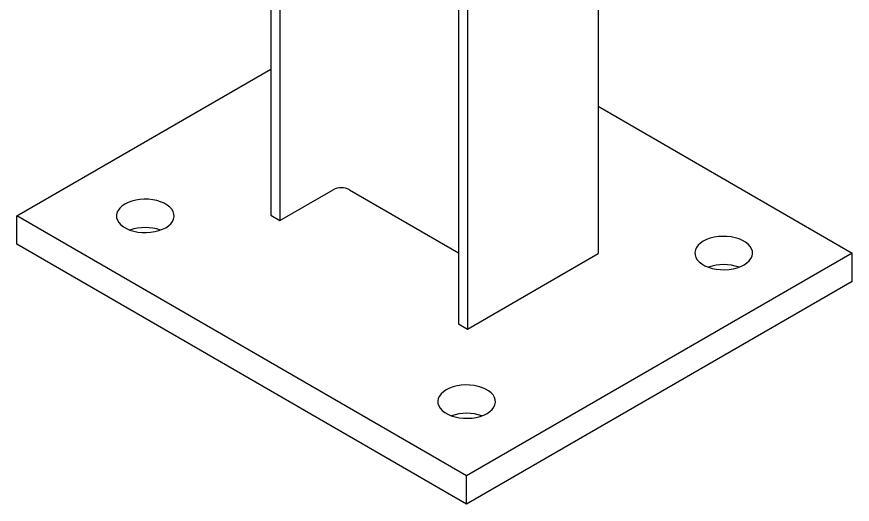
# Model space of a CAD drawing. Header units: millimetres. Extents: x 1293 to 41893, y 1011 to 26911.
# Drawn here: x 8665.9 to 8972.3, y 18651.5 to 18830.1 of the extents above; entities that cross this region are included whole.
import ezdxf

# ---------------------------------------------------------------- set-up
doc = ezdxf.new("R2010")
doc.units = ezdxf.units.MM
doc.header["$LTSCALE"] = 50

msp = doc.modelspace()

# ---------------------------------------------------------------- linework, layer by layer
at = {"color": 7, "linetype": 'Continuous', "lineweight": 25}
for p, q in [((8759.0347847, 19687.8320528), (8759.0347847, 18757.3554561)), ((8762.3874136, 19685.8966213), (8762.3874136, 18755.4200246)), ((8879.1307432, 19674.0075421), (8879.1307432, 18743.3235778)), ((8827.8834149, 19648.0865846), (8827.8834149, 18717.6099879)), ((8831.2360439, 19646.3585207), (8831.2360439, 18715.6745564)), ((8665.8762947, 18757.1429179), (8759.0347847, 18810.9221694)), ((8879.1307432, 18797.3153676), (8972.2892332, 18743.536116)), ((8762.3874136, 18755.4200246), (8781.964372, 18766.7215621)), ((8787.9512094, 18766.7215621), (8827.8834149, 18743.6691905)), ((8830.8678769, 18661.8953048), (8665.8762947, 18757.1429179)), ((8665.8762947, 18746.7728496), (8665.8762947, 18757.1429179)), ((8759.0347847, 18757.3554561), (8762.3874136, 18755.4200246)), ((8830.8678769, 18651.5252365), (8665.8762947, 18746.7728496)), ((8972.2892332, 18743.536116), (8830.8678769, 18661.8953048)), ((8831.2360439, 18715.6745564), (8879.1307432, 18743.3235778)), ((8972.2892332, 18733.1660477), (8972.2892332, 18743.536116)), ((8972.2892332, 18733.1660477), (8830.8678769, 18651.5252365)), ((8827.8834149, 18717.6099879), (8831.2360439, 18715.6745564)), ((8830.8678769, 18651.5252365), (8830.8678769, 18661.8953048))]:
    msp.add_line(p, q, dxfattribs=at)
at = {"color": 7, "linetype": 'Continuous', "lineweight": 25, "flags": 128}
for points in [[(8705.5332, 18761.4630775), (8704.5014202, 18760.7709385), (8703.6598588, 18759.9977555), (8703.0273148, 18759.1608002), (8702.6179182, 18758.2787687), (8702.4408143, 18757.3713642), (8702.4999592, 18756.4588565), (8702.7940317, 18755.5616297), (8703.3164629, 18754.6997262), (8704.0555823, 18753.8923996), (8704.9948793, 18753.1576842), (8706.1133716, 18752.5119924), (8707.3860739, 18751.9697477), (8708.7845562, 18751.5430632), (8710.2775785, 18751.2414701), (8711.8317894, 18751.0717056), (8713.4124702, 18751.037562), (8714.9843113, 18751.1398019), (8716.5122001, 18751.3761416), (8717.9620064, 18751.7413014), (8719.3013437, 18752.2271245), (8720.5002935, 18752.8227583), (8721.5320732, 18753.5148973), (8722.3736347, 18754.2880802), (8723.0061787, 18755.1250356), (8723.4155752, 18756.0070671), (8723.5926792, 18756.9144716), (8723.5335343, 18757.8269792), (8723.2394617, 18758.724206), (8722.7170306, 18759.5861095), (8721.9779112, 18760.3934361), (8721.0386141, 18761.1281515), (8719.9201218, 18761.7738433), (8718.6474196, 18762.316088), (8717.2489373, 18762.7427726), (8715.755915, 18763.0443656), (8714.2017041, 18763.2141301), (8712.6210233, 18763.2482737), (8711.0491822, 18763.1460338), (8709.5212933, 18762.9096942), (8708.0714871, 18762.5445343), (8706.7321498, 18762.0587112), (8705.5332, 18761.4630775)], [(8917.6652343, 18747.8562756), (8916.6334546, 18747.1641366), (8915.7918932, 18746.3909536), (8915.1593492, 18745.5539983), (8914.7499526, 18744.6719668), (8914.5728486, 18743.7645623), (8914.6319935, 18742.8520547), (8914.9260661, 18741.9548278), (8915.4484972, 18741.0929244), (8916.1876167, 18740.2855978), (8917.1269137, 18739.5508824), (8918.245406, 18738.9051905), (8919.5181083, 18738.3629459), (8920.9165905, 18737.9362613), (8922.4096129, 18737.6346683), (8923.9638237, 18737.4649038), (8925.5445046, 18737.4307602), (8927.1163456, 18737.5330001), (8928.6442345, 18737.7693397), (8930.0940407, 18738.1344996), (8931.4333781, 18738.6203226), (8932.6323279, 18739.2159564), (8933.6641076, 18739.9080954), (8934.505669, 18740.6812784), (8935.138213, 18741.5182337), (8935.5476096, 18742.4002652), (8935.7247136, 18743.3076697), (8935.6655687, 18744.2201773), (8935.3714961, 18745.1174042), (8934.849065, 18745.9793076), (8934.1099455, 18746.7866342), (8933.1706485, 18747.5213496), (8932.0521562, 18748.1670415), (8930.7794539, 18748.7092861), (8929.3809717, 18749.1359707), (8927.8879493, 18749.4375638), (8926.3337385, 18749.6073282), (8924.7530576, 18749.6414719), (8923.1812166, 18749.5392319), (8921.6533277, 18749.3028923), (8920.2035214, 18748.9377324), (8918.8641841, 18748.4519094), (8917.6652343, 18747.8562756)], [(8823.3843302, 18693.4290681), (8822.3525504, 18692.7369292), (8821.510989, 18691.9637462), (8820.878445, 18691.1267908), (8820.4690484, 18690.2447594), (8820.2919445, 18689.3373548), (8820.3510894, 18688.4248472), (8820.6451619, 18687.5276204), (8821.1675931, 18686.6657169), (8821.9067125, 18685.8583903), (8822.8460095, 18685.1236749), (8823.9645018, 18684.4779831), (8825.2372041, 18683.9357384), (8826.6356863, 18683.5090539), (8828.1287087, 18683.2074608), (8829.6829196, 18683.0376963), (8831.2636004, 18683.0035527), (8832.8354414, 18683.1057926), (8834.3633303, 18683.3421323), (8835.8131366, 18683.7072921), (8837.1524739, 18684.1931152), (8838.3514237, 18684.788749), (8839.3832034, 18685.4808879), (8840.2247649, 18686.2540709), (8840.8573089, 18687.0910262), (8841.2667054, 18687.9730577), (8841.4438094, 18688.8804622), (8841.3846645, 18689.7929699), (8841.0905919, 18690.6901967), (8840.5681608, 18691.5521002), (8839.8290414, 18692.3594268), (8838.8897443, 18693.0941422), (8837.771252, 18693.739834), (8836.4985497, 18694.2820787), (8835.1000675, 18694.7087632), (8833.6070452, 18695.0103563), (8832.0528343, 18695.1801208), (8830.4721535, 18695.2142644), (8828.9003124, 18695.1120245), (8827.3724235, 18694.8756848), (8825.9226173, 18694.510525), (8824.58328, 18694.0247019), (8823.3843302, 18693.4290681)]]:
    msp.add_lwpolyline(points, dxfattribs=at)
at = {"color": 7, "linetype": 'Continuous', "lineweight": 25}
for centre, radius, start, end in [((8784.9577907, 18760.9442852), 6.5067261, 62.609672237, 117.390327763), ((8713.0167467, 18735.6596769), 17.2327383, 71.044295641, 108.955704359), ((8925.1487811, 18722.0528751), 17.2327383, 71.044295635, 108.955704365), ((8830.8678769, 18667.6256676), 17.2327383, 71.044295638, 108.955704362)]:
    msp.add_arc(centre, radius, start, end, dxfattribs=at)

doc.saveas('drawing.dxf')
